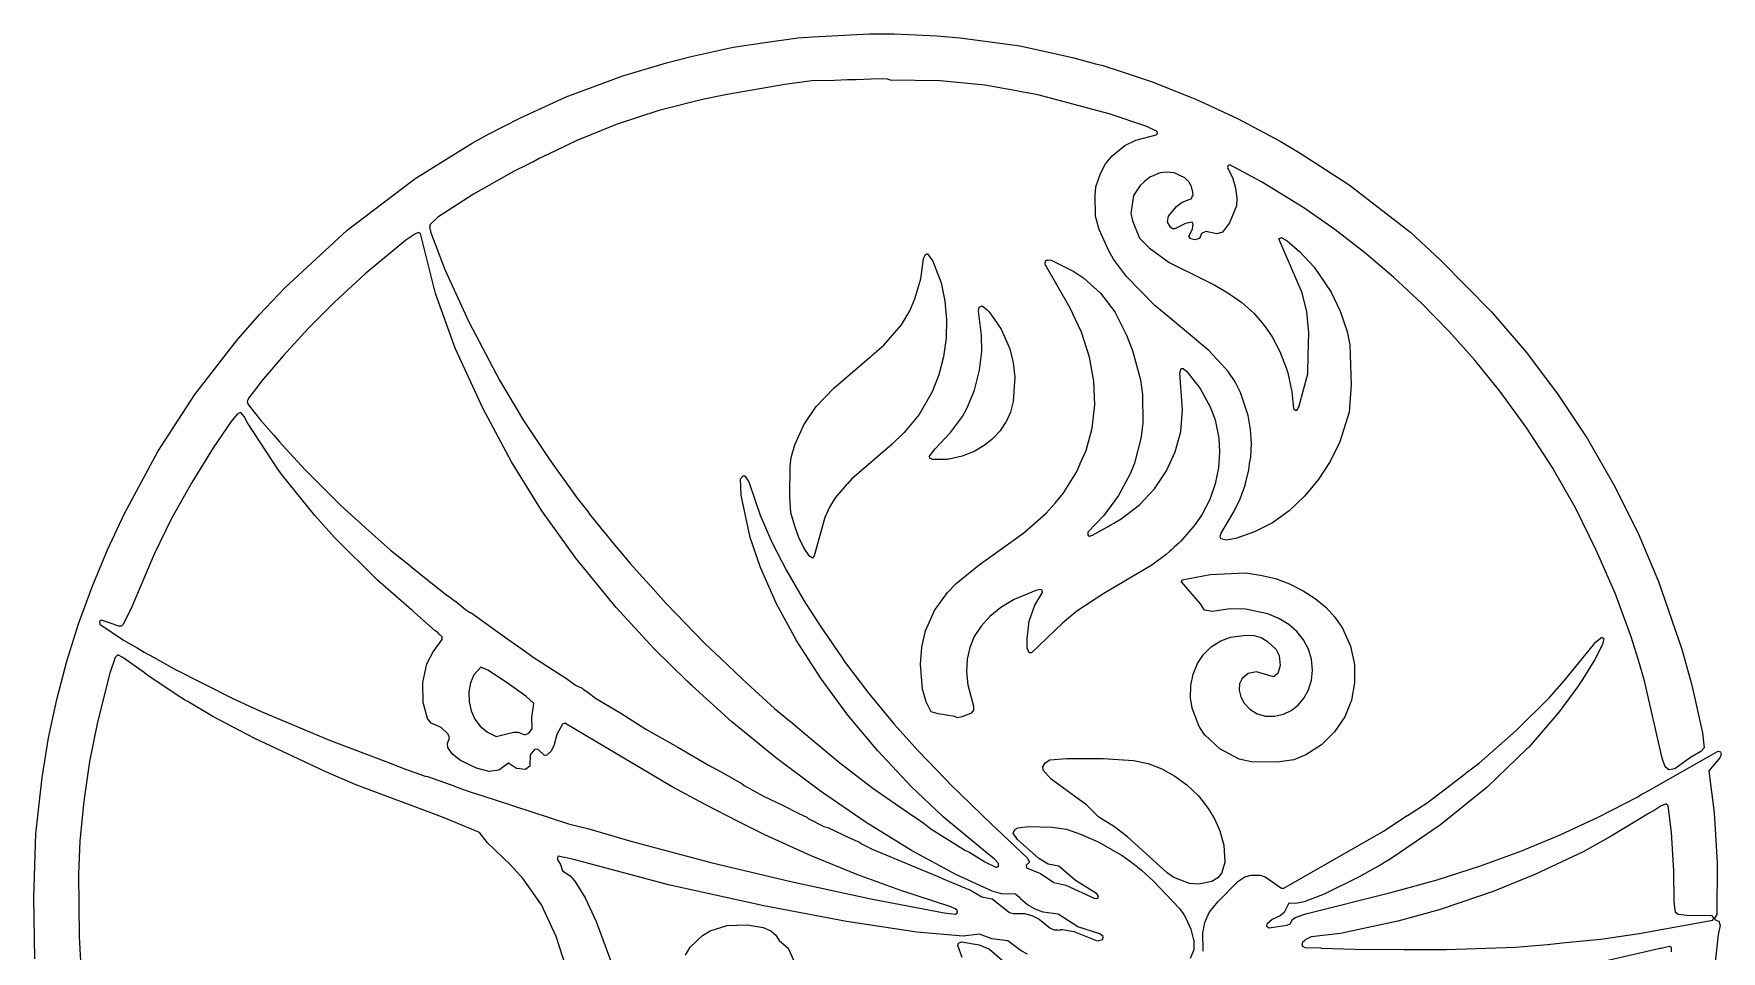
# Model space of a CAD drawing. Header units: millimetres. Extents: x 10 to 290, y 7 to 294.
# Drawn here: x 10 to 290.5, y 141.1 to 293.7 of the extents above; entities that cross this region are included whole.
import ezdxf

# ---------------------------------------------------------------- set-up
doc = ezdxf.new("R2010")
doc.units = ezdxf.units.MM
doc.layers.add('CUT', color=7, linetype='CONTINUOUS')

msp = doc.modelspace()

# ---------------------------------------------------------------- linework, layer by layer
at = {"layer": 'CUT'}
for points in [[(10.1854, 139.8258), (10.0059, 149.9985), (10.3343, 160.6202), (11.3793, 169.9911), (12.4798, 176.5342), (13.8511, 182.9457), (15.5209, 189.2984), (17.4588, 195.531), (19.7018, 201.6919), (22.2368, 207.8047), (25.0624, 213.8723), (30.6384, 224.1908), (36.751, 233.6442), (43.701, 242.5643), (47.5478, 246.9484), (51.7389, 251.3781), (62.1207, 261.0115), (72.879, 269.2028), (73.29, 269.4826), (73.2939, 269.4852), (73.3613, 269.5311), (73.6545, 269.7306), (82.8898, 275.4517), (85.3787, 276.8602), (88.0863, 278.2641), (90.9198, 279.6505), (98.5114, 283.1734), (107.892, 286.6874), (115.1509, 288.8356), (119.2466, 289.9019), (126.258, 291.4075), (131.4951, 292.2185), (136.9864, 293.0006), (139.4828, 293.1746), (148.9104, 293.6665), (153.0161, 293.6291), (160.1196, 293.3098), (163.9808, 292.992), (171.8209, 291.9545), (173.9128, 291.6307), (177.4599, 290.89), (182.841, 289.6701), (186.468, 288.6823), (186.5306, 288.6652), (187.6708, 288.3547), (188.1719, 288.2182), (190.2429, 287.5572), (195.89, 285.6749), (202.6939, 282.9533), (203.2622, 282.712), (210.0783, 279.5617), (217.1852, 275.798), (220.4734, 273.802), (228.1259, 268.8937), (228.2133, 268.8314), (228.2891, 268.7773), (228.4622, 268.654), (228.8508, 268.3769), (238.8994, 260.6187), (243.7704, 256.0777), (252.2612, 247.4084), (258.0755, 240.6409), (263.3851, 233.6026), (268.2467, 226.2668), (272.6432, 218.6403), (276.5789, 210.7373), (280.0675, 202.5359), (283.9417, 191.2991), (285.5815, 185.3055), (287.3687, 177.3826), (287.6103, 174.8751), (287.0897, 174.2883), (285.3312, 173.3121), (282.7743, 171.395), (281.765, 171.2355), (281.1713, 171.7315), (280.6744, 173.1879), (277.7325, 186.056), (276.7618, 189.2409), (276.6942, 189.524), (276.584, 189.8243), (275.5032, 193.3705), (272.8195, 200.6463), (271.5183, 203.6329), (271.4763, 203.7473), (271.4092, 203.8832), (269.7054, 207.7938), (266.2274, 214.8103), (262.3624, 221.5903), (258.1704, 228.0726), (253.668, 234.2449), (249.5059, 239.3577), (245.176, 244.1918), (240.6865, 248.8007), (236.0187, 253.1718), (231.2024, 257.2751), (226.2377, 261.1107), (221.1088, 264.6891), (214.0701, 269.0548), (208.8135, 271.8492), (208.533, 271.734), (208.4227, 271.4138), (209.2723, 269.5642), (209.7295, 267.9587), (209.9471, 266.3369), (209.8879, 265.0313), (208.7653, 262.2372), (207.5716, 260.6428), (206.6529, 260.3622), (204.7855, 260.7824), (204.105, 260.4304), (203.7639, 259.6337), (202.9728, 259.4107), (202.299, 259.5738), (201.9668, 259.9431), (202.6164, 261.2418), (202.7222, 261.9965), (202.5228, 262.304), (201.4334, 262.0785), (199.6757, 261.2273), (199.2874, 261.2033), (198.9636, 261.4592), (198.4912, 262.2338), (198.4861, 262.2514), (198.4729, 262.2968), (198.472, 262.3001), (198.4393, 262.4131), (198.6109, 263.3178), (199.957, 264.9036), (200.8476, 265.6454), (202.4877, 266.2602), (202.5365, 266.6223), (202.6922, 266.7354), (202.6323, 267.1549), (202.6499, 267.4201), (202.5865, 267.4749), (202.5642, 267.6309), (202.5275, 267.6861), (202.4201, 268.2393), (201.9879, 269.0337), (201.3269, 269.6932), (199.5183, 270.5073), (198.322, 270.6299), (197.2045, 270.5065), (195.5073, 269.8206), (194.9631, 269.3509), (194.6444, 269.1447), (194.391, 268.8571), (193.8655, 268.4036), (192.7916, 266.7647), (192.3196, 263.7782), (192.6065, 262.5432), (193.7814, 259.6585), (195.4053, 258.0466), (198.6918, 255.6396), (204.5279, 252.7438), (205.3932, 252.307), (205.8339, 252.0789), (206.3076, 251.8212), (208.4655, 250.572), (210.7723, 248.956), (212.7923, 247.1795), (214.128, 245.6529), (214.8459, 244.707), (215.8259, 243.2812), (216.4663, 242.065), (217.1132, 240.8049), (218.1446, 238.0734), (218.4132, 237.2803), (219.1147, 234.0812), (219.355, 231.3113), (219.772, 231.0051), (220.0559, 231.171), (220.3272, 231.7787), (221.7377, 237.0953), (221.8218, 240.3149), (221.8862, 241.8605), (221.8701, 242.164), (221.9154, 243.8959), (221.588, 247.3893), (220.828, 250.5464), (216.9475, 259.5703), (217.3838, 259.7608), (218.2974, 259.2447), (220.395, 257.4363), (222.8381, 254.8205), (225.6369, 250.6793), (227.1388, 247.4997), (228.2795, 244.1427), (228.7343, 241.9385), (228.9463, 235.2507), (228.613, 230.7125), (227.0732, 225.7744), (225.4756, 222.52), (223.4997, 219.4612), (221.1911, 216.7277), (218.6457, 214.3285), (215.8867, 212.3449), (212.9133, 210.8082), (209.7937, 209.7374), (208.1706, 209.4394), (207.2802, 209.6664), (207.1769, 210.1168), (207.342, 210.6254), (209.4536, 214.1391), (210.5034, 216.3287), (211.3283, 218.6028), (211.4354, 219.1246), (211.976, 221.0549), (212.0685, 222.2105), (212.2652, 223.1694), (212.3851, 225.5266), (212.2355, 227.8685), (211.8496, 230.1704), (210.5958, 233.9907), (209.663, 235.7956), (208.5096, 237.4968), (206.8064, 239.3603), (206.7161, 239.4718), (206.6406, 239.5417), (205.3138, 240.9933), (198.2134, 246.9276), (196.3559, 248.4928), (191.6108, 253.2706), (189.4688, 256.186), (188.6992, 257.5694), (187.0874, 261.1226), (186.4832, 263.3248), (186.3892, 266.8429), (186.5391, 268.2174), (187.2729, 270.4285), (188.1219, 272.0035), (189.2634, 273.3583), (191.3548, 275.0804), (193.1655, 275.9545), (196.5514, 276.8267), (196.7822, 277.0685), (196.7406, 277.4002), (195.0262, 278.218), (188.7142, 280.3216), (176.91, 283.5035), (174.1915, 283.9979), (173.8634, 284.071), (173.3475, 284.1514), (168.083, 285.1089), (160.6579, 285.8222), (152.3991, 285.9691), (151.7382, 286.1471), (149.2001, 286.1203), (146.688, 286.001), (145.2468, 286.0013), (143.1094, 285.8821), (139.348, 285.8223), (134.8396, 285.2286), (125.2375, 283.5638), (121.1532, 282.7289), (113.8693, 280.8852), (106.9575, 278.601), (100.2698, 275.9263), (96.7044, 274.1692), (94.0131, 272.8874), (92.9415, 272.3147), (92.7569, 272.2237), (92.3278, 272.0299), (92.0991, 271.8995), (89.8283, 270.7804), (83.0676, 266.9976), (77.174, 263.1481), (75.8565, 261.8659), (75.8702, 261.6464), (75.7983, 261.5602), (75.9206, 260.8395), (75.9288, 260.7093), (78.3073, 254.4549), (82.294, 245.7383), (87.4331, 236.0248), (91.4275, 229.3475), (95.7111, 222.8334), (100.3219, 216.4384), (102.0729, 214.2158), (102.353, 213.7874), (104.2653, 211.4329), (105.2894, 210.1328), (106.0321, 209.2574), (106.7306, 208.3974), (106.8022, 208.3496), (108.9153, 205.8588), (109.0677, 205.6706), (109.2095, 205.512), (110.6047, 203.8673), (112.9454, 201.3325), (115.0789, 198.9457), (121.5536, 192.2631), (124.2131, 189.7409), (127.7821, 186.3322), (128.4271, 185.7447), (128.4573, 185.716), (128.4987, 185.6794), (133.1393, 181.4514), (135.6137, 179.3907), (135.6284, 179.3777), (135.7015, 179.3175), (138.3473, 177.114), (138.5268, 176.9573), (138.6687, 176.8463), (143.9992, 172.4069), (149.475, 168.2111), (156.1307, 163.606), (156.1378, 163.6008), (156.1426, 163.5978), (157.9832, 162.3243), (159.1125, 161.4353), (164.8897, 157.832), (165.3983, 157.5888), (168.0674, 155.9559), (169.9145, 155.0319), (169.9828, 155.0533), (170.0706, 155.0245), (170.3023, 155.1537), (170.3315, 155.1629), (170.332, 155.1703), (170.3622, 155.1871), (170.3616, 155.5657), (170.3641, 155.5987), (170.3616, 155.6015), (170.3615, 155.651), (169.6814, 156.4066), (168.1902, 157.5752), (161.8346, 162.8558), (161.1749, 163.4326), (161.1162, 163.4839), (161.0808, 163.5148), (161.0129, 163.5742), (155.8498, 168.491), (155.0654, 169.3018), (150.2815, 174.3791), (145.3158, 180.3558), (140.7674, 186.5203), (136.7689, 192.7289), (133.4409, 198.8502), (130.7708, 204.8801), (129.0993, 209.8973), (127.6237, 216.638), (127.5761, 216.9396), (127.4882, 219.6253), (127.9097, 220.1576), (128.2138, 220.1347), (128.8407, 219.1117), (130.7448, 213.5799), (132.6741, 209.1246), (135.1121, 204.3954), (137.9753, 199.3851), (139.5169, 197.0861), (140.7993, 195.0457), (144.2569, 190.0171), (144.8644, 189.111), (148.7997, 183.9236), (152.993, 178.8384), (156.9458, 174.4401), (160.1208, 171.1745), (162.7488, 168.429), (163.5647, 167.6323), (164.2347, 166.9431), (165.4569, 165.7844), (167.836, 163.461), (169.0978, 162.3326), (175.1331, 156.6106), (175.5207, 155.8758), (174.9657, 155.3927), (175.0149, 154.9291), (177.3552, 154.007), (179.5671, 152.5171), (181.5639, 152.0671), (186.3841, 149.8486), (186.8716, 149.9031), (186.9803, 150.2827), (186.6328, 150.6847), (183.1184, 152.8325), (180.3543, 155.2063), (178.6204, 155.5563), (177.0667, 156.4998), (173.5053, 159.6705), (172.8111, 160.731), (173.0694, 161.3039), (173.5371, 161.5697), (175.378, 161.7926), (179.2229, 161.7044), (181.6401, 161.364), (183.9867, 160.5617), (186.9205, 159.2454), (190.9077, 156.9828), (191.1137, 156.8463), (191.2889, 156.7301), (191.4579, 156.6181), (191.4582, 156.6179), (192.7244, 155.6757), (192.8463, 155.5768), (193.1834, 155.3031), (193.4257, 155.1065), (194.125, 154.5389), (196.0618, 152.8047), (200.4264, 148.2014), (201.1267, 147.2057), (201.6155, 146.3321), (202.3362, 144.7649), (202.7192, 143.1668), (202.7533, 143.0242), (202.7919, 142.8634), (202.8225, 142.7356), (202.7932, 141.2822), (202.1885, 139.8531)], [(204.3757, 141.056), (204.3162, 144.073), (204.6175, 145.8702), (205.3797, 147.5014), (206.7865, 149.311), (210.1252, 152.6747), (211.2893, 153.4368), (212.3642, 153.7467), (213.8225, 153.7239), (214.658, 153.4451), (217.3819, 151.5855), (217.7649, 151.5611), (234.3418, 161.0465), (238.2937, 163.6322), (238.3067, 163.6404), (238.3156, 163.6465), (241.5677, 165.7743), (245.5741, 168.8201), (247.9562, 170.6177), (248.1535, 170.781), (250.2475, 172.3729), (256.3827, 177.7636), (261.9111, 183.2927), (264.3782, 186.0279), (269.241, 192.0362), (269.5918, 192.4571), (270.6114, 193.3283), (270.9616, 193.0671), (270.8137, 192.3128), (270.7682, 192.2134), (269.4487, 189.5889), (267.387, 186.2752), (266.6337, 185.1015), (263.5087, 180.9051), (258.5323, 175.0903), (258.3241, 174.866), (258.1727, 174.709), (251.5603, 168.3297), (243.8353, 162.0968), (235.7932, 156.5865), (233.79, 155.3968), (230.2954, 153.4665), (224.4979, 150.5801), (221.1242, 149.2581), (219.7747, 149.0181), (218.6023, 149.0769), (217.803, 147.4951), (217.1838, 146.9817), (215.834, 146.3708), (214.9651, 145.5777), (214.8789, 145.2909), (215.2709, 144.9413), (218.3331, 145.4036), (218.808, 145.6356), (219.1839, 146.3381), (219.6516, 146.6572), (221.4015, 147.2797), (235.5278, 150.827), (243.2613, 152.9685), (250.4309, 155.2588), (257.1803, 157.6967), (263.6798, 160.4096), (270.1039, 163.4139), (276.5876, 166.7749), (277.1815, 167.1113), (277.6271, 167.3392), (278.4099, 167.8071), (289.3534, 174.0059), (289.9733, 174.3246), (290.3257, 174.2599), (290.4693, 173.8041), (290.2415, 173.2556), (288.4204, 171.0799), (289.3087, 164.0709), (289.8151, 155.819), (289.7263, 147.1765), (289.326, 146.5877), (289.4834, 146.2933), (290.0423, 146.074), (290.2919, 145.3351), (289.9626, 143.8382), (288.2072, 127.3543)], [(98.9056, 137.1363), (96.8219, 143.5046), (94.4212, 148.8052), (91.3475, 153.1167), (89.1857, 155.4854), (85.4452, 159.1069), (84.0825, 160.7944), (78.2232, 163.2616), (63.4365, 168.7774), (58.5519, 170.8921), (46.7491, 176.4657), (44.3073, 177.7339), (39.7914, 180.1331), (35.5066, 182.6378), (35.26, 182.7854), (35.1545, 182.8485), (35.0675, 182.9005), (34.6371, 183.158), (29.8482, 186.3146), (28.9762, 186.931), (28.7793, 187.0702), (28.7378, 187.0996), (28.3912, 187.3446), (24.8229, 189.9297), (23.9852, 190.3428), (23.5203, 189.901), (22.6588, 187.292), (20.5768, 179.1753), (19.2955, 172.6493), (18.3145, 166.0184), (17.662, 159.434), (17.4532, 153.8922), (17.5721, 143.5193), (17.8988, 137.3386)], [(175.1569, 140.5698), (174.1037, 141.1152), (171.8917, 142.7777), (169.2635, 143.1293), (167.1706, 143.8873), (164.4478, 143.5972), (156.7568, 144.2539), (145.1064, 146.0121), (131.3491, 148.6027), (115.527, 152.1187), (99.7654, 156.3494), (97.1757, 156.8613), (96.9833, 156.4015), (97.5761, 155.4943), (97.8879, 154.4593), (99.147, 153.5892), (99.9102, 152.7399), (101.6512, 149.9366), (103.4732, 145.9922), (107.3357, 135.5612)], [(118.3203, 140.4409), (119.0873, 141.7187), (121.1419, 143.7088), (122.4446, 144.4806), (125.279, 145.376), (128.6012, 145.4708), (131.215, 144.9956), (132.4928, 144.4531), (133.2753, 143.8216), (133.8924, 142.853), (135.4097, 141.5908), (136.9227, 138.0736)], [(164.3073, 140.0061), (163.5794, 142.0059), (163.7263, 142.4321), (164.2152, 142.6457), (167.1205, 142.1316), (168.8698, 141.4238), (170.9788, 139.5929)], [(282.2101, 140.9964), (282.2192, 141.2386), (282.2038, 141.268), (282.1948, 141.6553), (281.9083, 141.8374), (281.3647, 141.7532), (280.4616, 141.5478), (280.4567, 141.5474), (280.2898, 141.5088), (271.1589, 139.4322)]]:
    msp.add_lwpolyline(points, dxfattribs=at)
for points in [[(80.4245, 199.0183), (81.7754, 197.8852), (82.6093, 197.3492), (82.6675, 197.3922), (88.7712, 192.9673), (91.7583, 190.9299), (93.0023, 189.9937), (95.7974, 188.227), (98.5707, 186.4534), (98.571, 186.45), (100.0302, 185.3183), (101.1539, 184.8014), (101.3466, 184.6782), (102.1059, 184.1697), (103.3655, 183.1742), (107.5926, 180.6838), (111.7573, 178.0205), (117.0636, 174.995), (122.1664, 172.013), (124.1406, 170.9598), (127.7431, 168.9057), (128.0824, 168.6419), (131.2688, 166.8849), (134.4607, 165.3776), (137.1643, 163.9781), (138.4807, 163.3451), (138.7136, 163.1625), (141.3044, 161.8224), (141.9893, 161.6437), (142.0022, 161.6518), (145.7064, 159.8706), (147.2283, 159.186), (147.5581, 158.9338), (149.3746, 158.0404), (160.8099, 153.2757), (160.8792, 153.2488), (165.6889, 151.2342), (167.5793, 150.1263), (169.311, 149.7659), (172.1606, 147.5101), (172.8569, 147.3222), (174.6731, 147.3505), (175.8695, 147.0366), (177.0792, 146.3838), (178.8707, 144.9443), (179.5456, 144.614), (180.2552, 144.6413), (180.5393, 144.5903), (180.7267, 144.6594), (180.9707, 144.6688), (182.8512, 144.3704), (186.7301, 142.8013), (187.7047, 143.0369), (187.7616, 143.5191), (187.165, 143.9724), (183.5453, 145.1289), (180.2597, 147.2324), (177.7859, 147.5883), (176.428, 148.0615), (175.1694, 148.804), (174.0289, 149.8007), (173.9525, 149.9633), (173.8147, 149.9879), (173.1632, 150.5573), (170.8656, 150.624), (169.2721, 151.0482), (163.2816, 153.8305), (155.8709, 157.8351), (148.3454, 162.4753), (140.7585, 167.6725), (133.2762, 173.2773), (126.0329, 179.2394), (119.4084, 185.2072), (119.0462, 185.5535), (118.9837, 185.6133), (118.9664, 185.6298), (118.6122, 185.9686), (113.0815, 191.4223), (111.8357, 192.7423), (106.8052, 198.2602), (100.128, 206.4285), (94.4327, 214.3311), (89.3927, 222.4735), (84.6239, 231.4154), (80.0608, 241.3775), (76.7778, 250.4533), (74.2707, 260.4683), (73.924, 260.5979), (73.3341, 260.3428), (71.8548, 259.3223), (65.0916, 253.7156), (59.9693, 249.04), (55.664, 244.705), (51.5004, 240.1548), (47.867, 235.8958), (46.9143, 234.5837), (45.7128, 233.0603), (45.5706, 232.733), (45.4981, 232.6333), (45.5084, 232.5901), (45.4652, 232.4908), (45.6029, 232.1934), (45.6551, 231.9742), (47.7238, 229.3133), (49.926, 226.8723), (50.8372, 225.7851), (51.9286, 224.6527), (55.1273, 221.1074), (61.0391, 215.1956), (65.1225, 211.4696), (69.3195, 207.7788), (72.1883, 205.4744), (72.9185, 204.8642), (74.9524, 203.2541), (78.384, 200.4975)], [(161.6452, 243.0053), (161.2278, 239.9172), (160.4498, 236.9431), (159.3427, 234.0933), (157.1477, 230.355), (154.6851, 227.3487), (152.6662, 225.3897), (145.9888, 219.663), (145.2817, 218.8518), (145.1608, 218.7459), (144.8881, 218.4003), (143.2186, 216.485), (142.249, 214.9039), (141.4947, 213.1888), (139.7304, 206.8055), (139.419, 206.4619), (138.9279, 206.7515), (137.9943, 208.1763), (137.1791, 209.8672), (136.5321, 211.5928), (135.8536, 213.9849), (135.6749, 216.6746), (135.7045, 221.7371), (135.8912, 223.196), (136.4965, 225.2774), (138.0026, 228.644), (140.0529, 231.6832), (142.9852, 234.7334), (148.4781, 239.4409), (149.0782, 239.935), (149.3498, 240.1879), (151.3055, 241.864), (154.2224, 245.2485), (155.5969, 247.5774), (156.4462, 249.5718), (157.4516, 252.8889), (157.8997, 256.2491), (158.1456, 256.9201), (158.4003, 257.0355), (158.5326, 257.0437), (159.4577, 255.8207), (160.7944, 252.2267), (161.43, 249.1885), (161.7321, 246.1308)], [(178.1412, 255.9184), (178.5225, 256.0749), (179.0876, 255.9851), (182.8793, 254.1186), (184.5351, 253.0145), (187.3062, 250.5116), (189.6554, 247.3854), (191.6391, 243.5443), (192.6384, 241.0001), (193.9481, 236.1187), (194.2803, 233.6564), (194.3098, 228.8865), (194.1552, 227.5414), (194.009, 226.3628), (192.9545, 222.2181), (192.2317, 220.445), (190.2834, 216.8814), (187.854, 213.5251), (185.1731, 210.74), (185.1871, 210.2696), (185.4925, 210.1246), (185.9544, 210.2897), (188.4426, 211.679), (189.0301, 211.9769), (189.492, 212.2649), (190.746, 212.9652), (193.7586, 215.3234), (196.2608, 217.9992), (198.2665, 220.9492), (199.7109, 224.1032), (200.6248, 227.523), (200.9495, 231.0922), (200.5046, 237.2319), (200.7144, 237.9902), (201.0639, 237.9848), (201.6684, 237.4873), (203.8896, 234.6401), (205.518, 231.5992), (206.3386, 229.4685), (206.9663, 226.3897), (207.088, 224.1352), (206.9101, 221.4399), (206.3721, 218.7913), (205.452, 216.183), (204.2149, 213.7471), (203.0418, 212.0472), (200.6386, 209.2495), (200.3225, 208.9591), (199.5618, 208.273), (199.0286, 207.7922), (198.8224, 207.6062), (198.2278, 207.0699), (195.8239, 205.302), (187.8316, 200.56), (183.365, 197.6023), (180.9572, 195.6105), (175.8374, 190.6779), (175.4432, 190.6707), (175.1323, 191.4541), (175.1044, 193.059), (175.4609, 195.971), (176.3838, 198.6198), (177.6861, 200.7054), (177.5842, 201.1302), (177.3005, 201.2315), (176.5497, 201.0444), (172.9249, 199.5685), (170.7481, 198.2633), (168.9277, 196.7681), (167.44, 195.1357), (166.328, 193.4089), (165.5682, 191.5969), (165.1292, 189.637), (165.012, 187.5571), (165.2427, 185.382), (166.1708, 181.8256), (166.1907, 181.1447), (165.8017, 180.672), (164.3333, 180.0285), (163.5005, 179.8986), (163.0928, 180.1299), (160.3274, 180.5257), (159.1498, 180.8758), (158.3518, 182.5309), (157.7424, 184.6701), (157.3842, 188.792), (157.6231, 191.622), (158.2365, 194.3393), (159.6916, 197.7249), (161.8606, 200.7477), (163.3272, 202.2464), (167.1113, 205.345), (174.5359, 210.6537), (178.2506, 213.926), (179.7777, 215.5725), (181.11, 217.2035), (183.292, 220.7479), (183.9135, 222.1388), (183.9266, 222.1644), (183.9327, 222.1817), (184.9106, 224.3705), (185.9148, 228.0915), (186.3578, 231.9609), (186.2061, 235.8884), (185.4766, 239.8571), (184.1303, 244.0177), (182.2222, 248.1566), (178.1001, 255.2707)], [(171.5764, 229.0599), (171.5288, 228.9869), (171.4223, 228.8236), (170.6227, 227.6242), (169.5948, 226.5229), (169.3388, 226.2783), (169.258, 226.201), (169.2357, 226.1798), (169.2263, 226.1708), (167.9865, 225.1694), (166.3036, 224.1923), (164.2864, 223.3914), (162.1712, 222.9152), (162.0995, 222.9066), (162.0372, 222.8991), (162.0309, 222.8983), (161.7985, 222.8703), (160.0834, 222.8268), (159.9447, 222.8288), (159.9423, 222.8288), (159.7781, 222.8311), (159.3761, 222.8369), (158.9529, 223.0923), (158.9068, 223.3852), (159.8131, 224.64), (162.358, 227.367), (164.3454, 230.0264), (165.1571, 231.439), (166.3829, 234.358), (167.2127, 237.6991), (167.5976, 240.7986), (167.5403, 243.5365), (167.0331, 247.5392), (167.1577, 248.1797), (167.6182, 248.3862), (168.4753, 247.7572), (168.6647, 247.5167), (168.6725, 247.5068), (168.9906, 247.1029), (169.1857, 246.8553), (170.7775, 244.5236), (172.2293, 241.2384), (172.8111, 238.9145), (173.079, 236.5335), (172.8014, 232.4804), (172.3234, 230.7213), (171.6026, 229.1001), (171.593, 229.0853)], [(161.3421, 147.4686), (163.2045, 147.2488), (163.5596, 147.5021), (163.4569, 147.9261), (163.3951, 147.9593), (163.3913, 147.9728), (163.1245, 148.1047), (162.4405, 148.4723), (154.1227, 151.1447), (146.8049, 153.8219), (139.2196, 156.9574), (131.5299, 160.4449), (127.065, 162.6603), (121.4847, 165.5181), (116.0929, 168.4023), (98.2963, 178.9824), (97.8659, 178.8356), (96.9346, 177.1395), (96.4695, 175.2559), (95.9477, 174.3087), (95.6658, 174.0371), (95.6104, 173.9837), (95.4997, 173.877), (95.3065, 173.6908), (94.8972, 173.6183), (93.8069, 174.7027), (93.2348, 174.638), (92.5226, 173.713), (92.4713, 171.8757), (91.7194, 171.3096), (90.2294, 171.4493), (88.9108, 172.3647), (87.317, 171.1638), (85.6978, 170.9668), (83.6041, 171.5142), (81.0185, 172.7409), (80.7834, 172.8914), (79.5661, 173.8907), (78.8525, 174.9718), (78.7973, 175.6339), (79.1238, 176.5711), (78.8959, 177.151), (77.6952, 178.2853), (76.0445, 178.992), (75.4731, 179.8022), (74.7518, 182.4401), (74.6905, 185.7767), (75.3464, 188.8774), (76.3649, 190.8919), (77.8821, 192.9201), (77.8982, 193.3419), (77.3087, 193.8594), (77.1687, 194.0955), (76.7168, 194.379), (73.2768, 197.3987), (72.9607, 197.7364), (72.3757, 198.1898), (67.1254, 202.7986), (59.9783, 209.8861), (56.6966, 213.5254), (51.3337, 220.1674), (50.568, 221.2202), (45.5087, 228.9605), (44.9814, 229.9915), (44.4194, 230.6469), (44.0659, 230.5728), (43.9711, 230.4675), (43.82, 230.4109), (42.8183, 229.1534), (39.8461, 224.8151), (36.3066, 219.045), (32.9184, 213.0418), (30.0038, 207.0948), (26.1626, 197.9538), (24.8384, 195.335), (24.6002, 195.124), (24.1638, 195.1503), (21.2484, 196.1401), (20.9072, 195.8832), (21.0067, 195.468), (24.9248, 192.8183), (27.1671, 191.5428), (28.3299, 190.8348), (29.9006, 189.9878), (33.3384, 188.0322), (43.097, 183.0936), (47.7989, 180.9215), (59.1372, 176.19), (68.4999, 172.6178), (68.5236, 172.6026), (69.2321, 172.3385), (71.0724, 171.6364), (71.8169, 171.375), (75.0751, 170.1606), (75.4393, 170.1037), (79.3773, 168.7216), (81.0905, 168.0761), (82.8709, 167.4955), (83.4455, 167.2938), (86.6874, 166.251), (98.8986, 162.2691), (102.2417, 161.4247), (109.2631, 159.3729), (122.5106, 155.8304), (135.8373, 152.6475), (149.1521, 149.7879)], [(213.2043, 187.5169), (211.8594, 187.2409), (210.8478, 186.4151), (210.4268, 185.5569), (210.3438, 184.4817), (210.6284, 183.3558), (211.1929, 182.3047), (212.1357, 181.3151), (213.3624, 180.5528), (214.7293, 180.1683), (216.2375, 180.1412), (217.689, 180.4743), (218.9759, 181.0923), (220.1289, 181.9893), (221.1455, 183.2039), (221.8824, 184.5605), (222.3641, 186.1344), (222.5383, 187.8205), (222.3638, 189.6259), (221.869, 191.3133), (221.0326, 192.8851), (219.948, 194.2242), (218.602, 195.4003), (216.9607, 196.4036), (215.1152, 197.1987), (211.406, 197.9742), (208.8777, 198.0028), (205.9119, 197.5564), (204.5905, 197.7823), (203.8966, 198.8483), (200.7648, 202.5116), (200.856, 202.8483), (205.5242, 203.7526), (211.3418, 203.9915), (213.8968, 203.6332), (216.3863, 203.0352), (218.734, 202.1654), (220.9694, 201.0325), (222.9808, 199.7089), (224.7872, 198.2294), (226.2622, 196.6069), (227.5053, 194.7945), (228.846, 191.8161), (229.5104, 188.7664), (229.5367, 185.7175), (228.9972, 182.818), (227.8928, 180.0679), (226.2177, 177.5614), (224.0163, 175.398), (221.4155, 173.7429), (219.4362, 172.885), (216.6647, 172.5127), (212.3864, 172.544), (210.3631, 173.038), (207.1387, 174.7093), (204.6722, 176.9858), (204.6578, 177.0009), (204.6503, 177.0087), (204.6429, 177.0164), (204.6407, 177.0187), (203.6887, 178.4253), (202.5109, 181.4985), (202.2623, 183.222), (202.3227, 185.2815), (202.6803, 187.1641), (203.4188, 188.9318), (204.4241, 190.4245), (205.6755, 191.6754), (207.0053, 192.5265), (207.1643, 192.617), (207.193, 192.6333), (207.2246, 192.6513), (207.2725, 192.6786), (208.9115, 193.2843), (211.4653, 193.656), (212.8424, 193.5983), (213.981, 193.2274), (214.9859, 192.652), (216.4851, 191.2547), (216.5624, 191.1147), (216.9941, 190.2373), (217.1804, 188.5858), (216.7758, 187.2523), (216.0714, 186.7167)], [(92.7646, 179.9213), (93.0932, 182.2457), (91.7729, 183.4842), (88.677, 185.7163), (85.4664, 187.8372), (84.7063, 188.136), (84.6487, 188.1739), (84.6326, 188.165), (84.3188, 188.2884), (83.1611, 187.0388), (82.582, 185.692), (82.3442, 184.1725), (82.3803, 182.5654), (82.7219, 181.0376), (83.3386, 179.6591), (84.2181, 178.4795), (85.436, 177.5138), (86.8351, 176.7684), (89.7137, 177.4874), (90.4917, 177.4811), (91.599, 177.0438), (92.2996, 177.3204), (92.8201, 178.0779)], [(207.2097, 160.8835), (207.773, 158.7082), (207.9522, 155.8677), (207.487, 154.1895), (207.4769, 154.1713), (207.4753, 154.1685), (207.4561, 154.1339), (207.4472, 154.1181), (206.7798, 153.2983), (205.8044, 152.6546), (203.6488, 152.203), (202.0781, 152.3326), (199.5083, 153.3472), (198.3599, 154.1167), (191.8502, 160.0567), (189.6298, 161.7435), (187.0398, 163.3517), (185.0561, 165.3352), (179.0767, 169.6742), (177.7906, 171.1755), (177.6978, 171.7487), (178.0901, 172.4271), (178.8979, 172.8957), (181.6795, 173.11), (187.7684, 173.1099), (192.8016, 172.779), (195.22, 172.2716), (197.4837, 171.399), (199.6717, 170.2021), (201.6636, 168.728), (203.5059, 166.9772), (204.1884, 166.1341), (205.298, 164.6495), (206.2465, 163.1047), (207.1855, 160.9612), (207.207, 160.8923), (207.2077, 160.8901), (207.2083, 160.8879)], [(220.9256, 142.6688), (220.843, 142.3763), (220.8612, 142.3433), (220.768, 142.207), (220.8997, 141.9078), (221.2786, 141.7087), (223.901, 141.6099), (223.9684, 141.6038), (224.0536, 141.6042), (229.6062, 141.395), (237.777, 141.3789), (239.8043, 141.3355), (240.9573, 141.3727), (244.7574, 141.3652), (256.3552, 141.7518), (258.8673, 141.985), (261.5984, 142.1689), (264.5661, 142.514), (270.4654, 143.0616), (276.8215, 144.0121), (289.065, 146.2318), (289.2563, 146.6514), (288.9505, 146.9539), (284.7732, 146.9942), (283.2842, 147.1728), (282.8871, 147.4874), (282.6378, 149.3171), (282.5764, 154.3768), (282.2195, 160.8569), (281.6649, 165.2503), (281.2759, 165.576), (281.2157, 165.5435), (281.1965, 165.5554), (280.4931, 165.2351), (279.4624, 164.5974), (278.4634, 164.0583), (272.1986, 160.1806), (267.5179, 157.6167), (259.5071, 153.8048), (252.5756, 151.0082), (244.088, 148.1282), (243.5969, 147.9714), (236.7124, 146.075), (227.1707, 144.0173), (222.3038, 143.4734), (221.3051, 142.9926), (221.1459, 142.7598), (220.9585, 142.6912), (220.9588, 142.6808)]]:
    msp.add_lwpolyline(points, close=True, dxfattribs=at)

doc.saveas('drawing.dxf')
